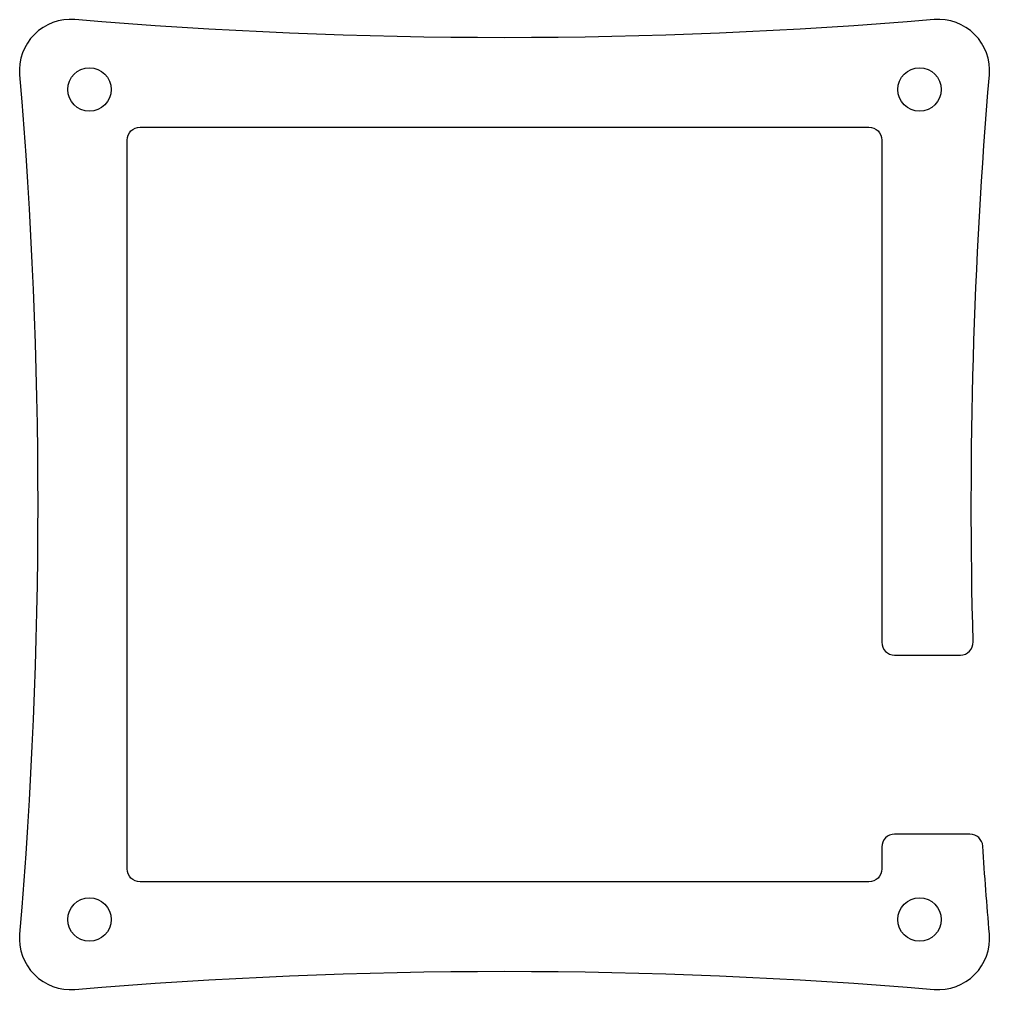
# Model space of a CAD drawing. Header units: millimetres. Extents: x -4.6 to 71.3, y -23.5 to 52.3.
import ezdxf

# ---------------------------------------------------------------- set-up
doc = ezdxf.new("R2010")
doc.units = ezdxf.units.MM
doc.layers.get('0').update_dxf_attribs({"linetype": 'CONTINUOUS'})

msp = doc.modelspace()

# ---------------------------------------------------------------- linework, layer by layer
msp.add_lwpolyline([(71.25, -19.184, -0.004326), (70.728, -12.299, 0.394726), (69.73, -11.366), (63.833, -11.366, 0.414214), (62.833, -12.366), (62.833, -14.089, -0.414214), (61.833, -15.089), (4.833, -15.089, -0.414214), (3.833, -14.089), (3.833, 42.91, -0.414214), (4.833, 43.91), (61.833, 43.91, -0.414214), (62.833, 42.91), (62.833, 3.634, 0.414214), (63.833, 2.634), (68.978, 2.634, 0.422127), (69.978, 3.661, -0.027817), (71.25, 48.004, 0.464501), (66.927, 52.327, -0.042173), (-0.261, 52.327, 0.464501), (-4.584, 48.004, -0.042173), (-4.584, -19.184, 0.464501), (-0.261, -23.506, -0.042173), (66.927, -23.506, 0.464501)], format="xyb", close=True)
for centre in [(0.88, 46.863), (65.786, 46.863), (0.88, -18.043), (65.786, -18.043)]:
    msp.add_circle(centre, 1.7)

doc.saveas('drawing.dxf')
